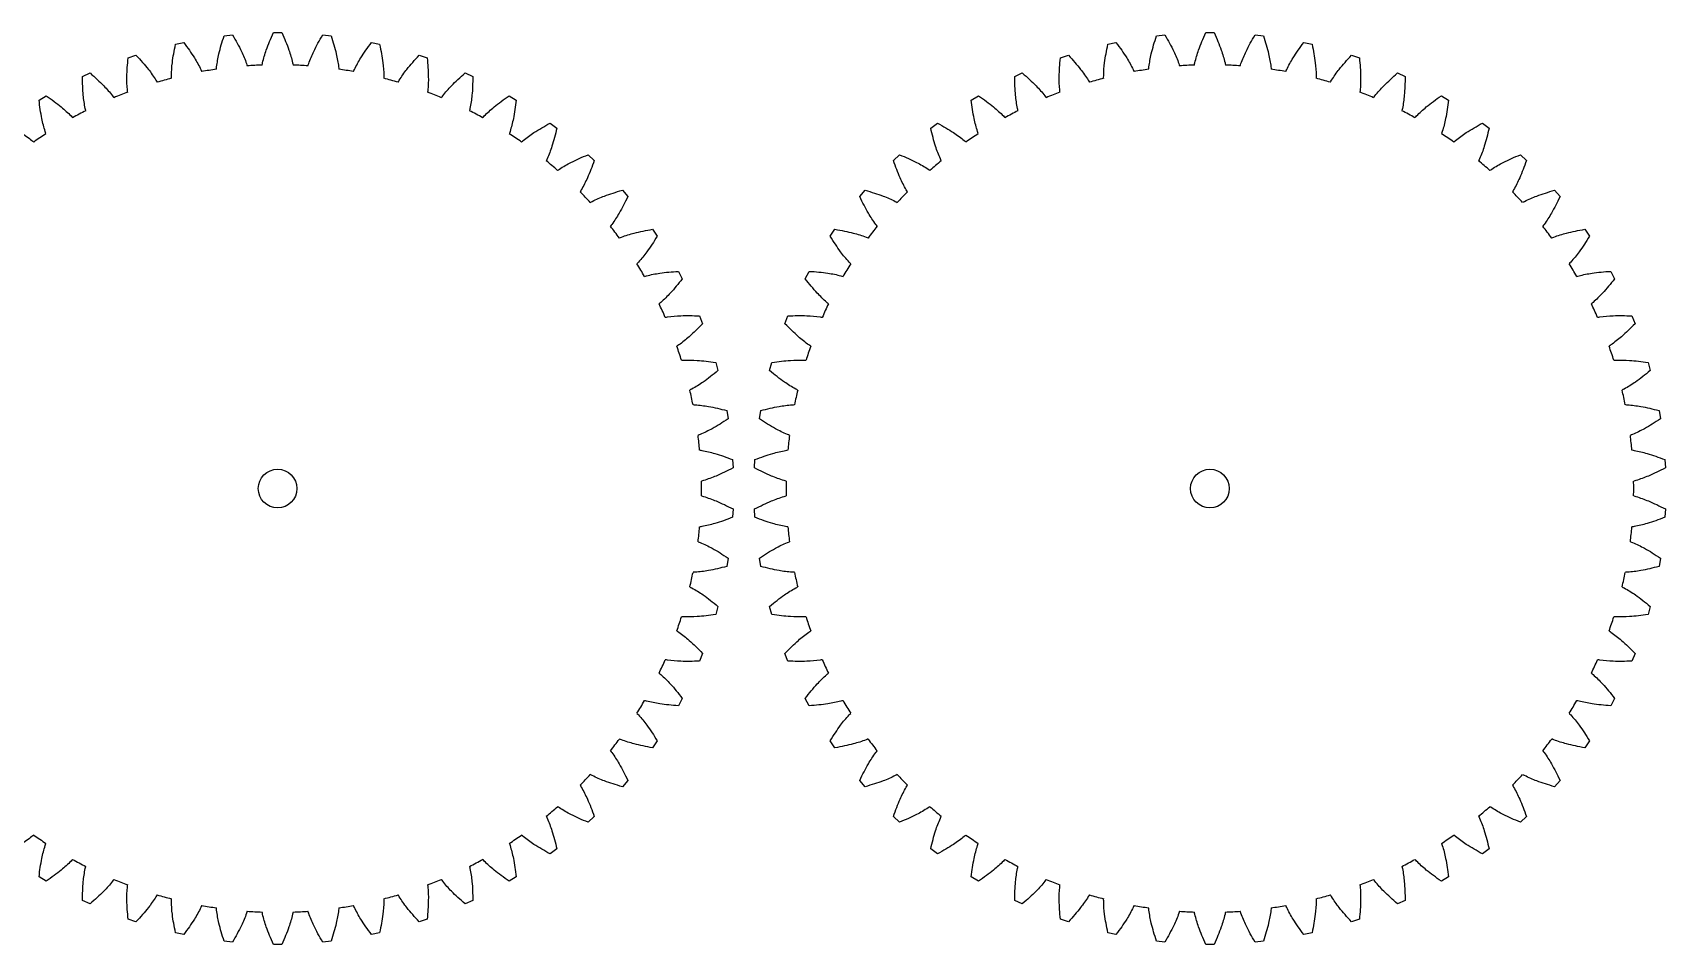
# Model space of a CAD drawing. Header units: inches. Extents: x 2 to 213, y 122 to 293.
# Drawn here: x 78.4 to 213.4, y 217.4 to 292.8 of the extents above; entities that cross this region are included whole.
import ezdxf

# ---------------------------------------------------------------- set-up
doc = ezdxf.new("R2010")
doc.units = ezdxf.units.IN
doc.layers.add('ENGRANAJE_2_V3', color=7, linetype='Continuous')
doc.layers.add('Predeterminado', color=7, linetype='Continuous')

# ---------------------------------------------------------------- blocks, each defined once
blk = doc.blocks.new('SE1')
at = {"layer": 'ENGRANAJE_2_V3', "color": 7, "linetype": 'Continuous', "ltscale": 25.4}
for p, q in [((90.18, 291.85), (90.85, 292)), ((94.2, 292.55), (94.88, 292.62)), ((98.27, 292.81), (98.96, 292.81)), ((102.35, 292.62), (103.04, 292.55)), ((106.39, 292), (107.06, 291.85)), ((86.25, 290.72), (86.9, 290.94)), ((110.33, 290.94), (110.99, 290.72)), ((82.47, 289.18), (83.1, 289.47)), ((114.14, 289.47), (114.77, 289.18)), ((78.88, 287.23), (79.47, 287.59)), ((117.77, 287.59), (118.36, 287.23)), ((75.52, 284.91), (76.07, 285.33)), ((121.17, 285.33), (121.72, 284.91)), ((72.43, 282.24), (72.93, 282.71)), ((124.3, 282.71), (124.81, 282.24)), ((69.65, 279.25), (70.1, 279.77)), ((127.14, 279.77), (127.59, 279.25)), ((67.21, 275.97), (67.6, 276.54)), ((129.64, 276.54), (130.03, 275.97)), ((65.14, 272.45), (65.46, 273.06)), ((131.78, 273.06), (132.1, 272.45)), ((63.46, 268.73), (63.71, 269.37)), ((133.53, 269.37), (133.78, 268.73)), ((62.19, 264.85), (62.37, 265.52)), ((134.87, 265.52), (135.05, 264.85)), ((61.35, 260.85), (61.46, 261.54)), ((135.78, 261.54), (135.89, 260.85)), ((60.94, 256.79), (60.98, 257.48)), ((136.26, 257.48), (136.3, 256.79)), ((60.98, 252.71), (60.94, 253.4)), ((136.3, 253.4), (136.26, 252.71)), ((61.46, 248.65), (61.35, 249.33)), ((135.89, 249.33), (135.78, 248.65)), ((62.37, 244.67), (62.19, 245.34)), ((135.05, 245.34), (134.87, 244.67)), ((63.71, 240.81), (63.46, 241.45)), ((133.78, 241.45), (133.53, 240.81)), ((65.46, 237.12), (65.14, 237.73)), ((132.1, 237.73), (131.78, 237.12)), ((67.6, 233.64), (67.21, 234.21)), ((130.03, 234.21), (129.64, 233.64)), ((70.1, 230.42), (69.65, 230.94)), ((127.59, 230.94), (127.14, 230.42)), ((72.93, 227.48), (72.43, 227.95)), ((124.81, 227.95), (124.3, 227.48)), ((76.07, 224.86), (75.52, 225.28)), ((121.72, 225.28), (121.17, 224.86)), ((79.47, 222.6), (78.88, 222.96)), ((118.36, 222.96), (117.77, 222.6)), ((83.1, 220.72), (82.47, 221.01)), ((114.77, 221.01), (114.14, 220.72)), ((86.9, 219.24), (86.25, 219.46)), ((110.99, 219.46), (110.33, 219.24)), ((90.85, 218.19), (90.18, 218.34)), ((94.88, 217.56), (94.2, 217.64)), ((103.04, 217.64), (102.35, 217.56)), ((107.06, 218.34), (106.39, 218.19)), ((98.96, 217.38), (98.27, 217.38))]:
    blk.add_line(p, q, dxfattribs=at)
blk.add_circle((98.62, 255.09), 1.6, dxfattribs=at)
for start, end in [(98.309, 100.3117), (92.1021, 94.1048), (85.8952, 87.8979), (79.6883, 81.691), (110.7228, 112.7255), (104.5159, 106.5186), (73.4814, 75.4841), (67.2745, 69.2772), (116.9297, 118.9324), (61.0676, 63.0703), (123.1366, 125.1393), (54.8607, 56.8634), (129.3435, 131.3462), (48.6538, 50.6565), (135.5504, 137.5531), (42.4469, 44.4496), (141.7573, 143.76), (36.24, 38.2427), (147.9642, 149.9669), (30.0331, 32.0358), (154.1711, 156.1738), (23.8262, 25.8289), (160.378, 162.3807), (17.6193, 19.622), (166.5849, 168.5875), (11.4125, 13.4151), (172.7918, 174.7944), (5.2056, 7.2082), (178.9987, 181.0013), (358.9987, 1.0013), (185.2056, 187.2082), (352.7918, 354.7944), (191.4125, 193.4151), (346.5849, 348.5875), (197.6193, 199.622), (340.378, 342.3807), (203.8262, 205.8289), (334.1711, 336.1738), (210.0331, 212.0358), (327.9642, 329.9669), (216.24, 218.2427), (321.7573, 323.76), (222.4469, 224.4496), (315.5504, 317.5531), (228.6538, 230.6565), (309.3435, 311.3462), (234.8607, 236.8634), (303.1366, 305.1393), (241.0676, 243.0703), (296.9297, 298.9324), (247.2745, 249.2772), (290.7228, 292.7255), (253.4814, 255.4841), (259.6883, 261.691), (278.309, 280.3117), (284.5159, 286.5186), (265.8952, 267.8979), (272.1021, 274.1048)]:
    blk.add_arc((98.62, 255.09), 35.06, start, end, dxfattribs=at)
for points, knots in [([(89.83, 289.04), (89.83, 289.1), (89.83, 289.53), (89.91, 290.49), (90.06, 291.29), (90.18, 291.85)], [0, 0, 0, 0, 0.064172, 0.452838, 1, 1, 1, 1]), ([(90.85, 292), (91.19, 291.54), (91.66, 290.88), (92.14, 290.03), (92.32, 289.65), (92.34, 289.59)], [0, 0, 0, 0, 0.547162, 0.935828, 1, 1, 1, 1]), ([(93.55, 289.79), (93.56, 289.85), (93.61, 290.27), (93.78, 291.23), (94.02, 292.01), (94.2, 292.55)], [0, 0, 0, 0, 0.064172, 0.452838, 1, 1, 1, 1]), ([(94.88, 292.62), (95.17, 292.13), (95.57, 291.42), (95.95, 290.53), (96.09, 290.13), (96.11, 290.07)], [0, 0, 0, 0, 0.547162, 0.935828, 1, 1, 1, 1]), ([(97.33, 290.13), (97.35, 290.19), (97.44, 290.61), (97.72, 291.54), (98.04, 292.29), (98.27, 292.81)], [0, 0, 0, 0, 0.064172, 0.452838, 1, 1, 1, 1]), ([(98.96, 292.81), (99.2, 292.29), (99.52, 291.54), (99.8, 290.61), (99.89, 290.19), (99.91, 290.13)], [0, 0, 0, 0, 0.547162, 0.935828, 1, 1, 1, 1]), ([(101.13, 290.07), (101.15, 290.13), (101.29, 290.53), (101.66, 291.42), (102.07, 292.13), (102.35, 292.62)], [0, 0, 0, 0, 0.064172, 0.452838, 1, 1, 1, 1]), ([(103.04, 292.55), (103.21, 292.01), (103.46, 291.23), (103.63, 290.27), (103.68, 289.85), (103.69, 289.79)], [0, 0, 0, 0, 0.547162, 0.935828, 1, 1, 1, 1]), ([(104.9, 289.59), (104.92, 289.65), (105.1, 290.03), (105.57, 290.88), (106.05, 291.54), (106.39, 292)], [0, 0, 0, 0, 0.064172, 0.452838, 1, 1, 1, 1]), ([(107.06, 291.85), (107.18, 291.29), (107.33, 290.49), (107.41, 289.53), (107.41, 289.1), (107.41, 289.04)], [0, 0, 0, 0, 0.547162, 0.935828, 1, 1, 1, 1]), ([(86.21, 287.89), (86.21, 287.95), (86.16, 288.37), (86.13, 289.34), (86.2, 290.16), (86.25, 290.72)], [0, 0, 0, 0, 0.064172, 0.452838, 1, 1, 1, 1]), ([(86.9, 290.94), (87.29, 290.52), (87.84, 289.92), (88.4, 289.13), (88.62, 288.76), (88.65, 288.71)], [0, 0, 0, 0, 0.547162, 0.935828, 1, 1, 1, 1]), ([(108.59, 288.71), (108.62, 288.76), (108.84, 289.13), (109.4, 289.92), (109.95, 290.52), (110.33, 290.94)], [0, 0, 0, 0, 0.064172, 0.452838, 1, 1, 1, 1]), ([(110.99, 290.72), (111.04, 290.16), (111.11, 289.34), (111.08, 288.37), (111.03, 287.95), (111.03, 287.89)], [0, 0, 0, 0, 0.547162, 0.935828, 1, 1, 1, 1]), ([(82.74, 286.36), (82.73, 286.41), (82.64, 286.83), (82.5, 287.79), (82.48, 288.61), (82.47, 289.18)], [0, 0, 0, 0, 0.064172, 0.452838, 1, 1, 1, 1]), ([(83.1, 289.47), (83.53, 289.09), (84.13, 288.55), (84.78, 287.82), (85.04, 287.48), (85.07, 287.44)], [0, 0, 0, 0, 0.547162, 0.935828, 1, 1, 1, 1]), ([(112.17, 287.44), (112.2, 287.48), (112.46, 287.82), (113.1, 288.55), (113.71, 289.09), (114.14, 289.47)], [0, 0, 0, 0, 0.064172, 0.452838, 1, 1, 1, 1]), ([(114.77, 289.18), (114.76, 288.61), (114.74, 287.79), (114.6, 286.83), (114.51, 286.41), (114.5, 286.36)], [0, 0, 0, 0, 0.547162, 0.935828, 1, 1, 1, 1]), ([(79.45, 284.46), (79.43, 284.51), (79.3, 284.92), (79.06, 285.86), (78.95, 286.67), (78.88, 287.23)], [0, 0, 0, 0, 0.064172, 0.452838, 1, 1, 1, 1]), ([(79.47, 287.59), (79.94, 287.26), (80.6, 286.79), (81.32, 286.13), (81.61, 285.83), (81.66, 285.78)], [0, 0, 0, 0, 0.547162, 0.935828, 1, 1, 1, 1]), ([(115.58, 285.78), (115.62, 285.83), (115.92, 286.13), (116.64, 286.79), (117.3, 287.26), (117.77, 287.59)], [0, 0, 0, 0, 0.064172, 0.452838, 1, 1, 1, 1]), ([(118.36, 287.23), (118.29, 286.67), (118.18, 285.86), (117.94, 284.92), (117.81, 284.51), (117.79, 284.46)], [0, 0, 0, 0, 0.547162, 0.935828, 1, 1, 1, 1]), ([(76.07, 285.33), (76.57, 285.05), (77.28, 284.65), (78.06, 284.08), (78.39, 283.81), (78.44, 283.77)], [0, 0, 0, 0, 0.547162, 0.935828, 1, 1, 1, 1]), ([(118.8, 283.77), (118.85, 283.81), (119.17, 284.08), (119.96, 284.65), (120.67, 285.05), (121.17, 285.33)], [0, 0, 0, 0, 0.064172, 0.452838, 1, 1, 1, 1]), ([(76.39, 282.21), (76.36, 282.27), (76.19, 282.65), (75.85, 283.56), (75.65, 284.35), (75.52, 284.91)], [0, 0, 0, 0, 0.064172, 0.452838, 1, 1, 1, 1]), ([(121.72, 284.91), (121.59, 284.35), (121.39, 283.56), (121.05, 282.65), (120.87, 282.27), (120.85, 282.21)], [0, 0, 0, 0, 0.547162, 0.935828, 1, 1, 1, 1]), ([(72.93, 282.71), (73.46, 282.49), (74.21, 282.17), (75.05, 281.69), (75.41, 281.45), (75.46, 281.42)], [0, 0, 0, 0, 0.547162, 0.935828, 1, 1, 1, 1]), ([(121.78, 281.42), (121.83, 281.45), (122.19, 281.69), (123.03, 282.17), (123.78, 282.49), (124.3, 282.71)], [0, 0, 0, 0, 0.064172, 0.452838, 1, 1, 1, 1]), ([(73.59, 279.65), (73.56, 279.7), (73.34, 280.07), (72.9, 280.93), (72.62, 281.7), (72.43, 282.24)], [0, 0, 0, 0, 0.064172, 0.452838, 1, 1, 1, 1]), ([(124.81, 282.24), (124.62, 281.7), (124.34, 280.93), (123.9, 280.07), (123.68, 279.7), (123.65, 279.65)], [0, 0, 0, 0, 0.547162, 0.935828, 1, 1, 1, 1]), ([(70.1, 279.77), (70.65, 279.61), (71.43, 279.37), (72.31, 278.99), (72.69, 278.79), (72.75, 278.76)], [0, 0, 0, 0, 0.547162, 0.935828, 1, 1, 1, 1]), ([(124.49, 278.76), (124.55, 278.79), (124.92, 278.99), (125.81, 279.37), (126.59, 279.61), (127.14, 279.77)], [0, 0, 0, 0, 0.064172, 0.452838, 1, 1, 1, 1]), ([(71.08, 276.8), (71.04, 276.85), (70.79, 277.19), (70.26, 278), (69.9, 278.73), (69.65, 279.25)], [0, 0, 0, 0, 0.064172, 0.452838, 1, 1, 1, 1]), ([(127.59, 279.25), (127.34, 278.73), (126.98, 278), (126.45, 277.19), (126.2, 276.85), (126.16, 276.8)], [0, 0, 0, 0, 0.547162, 0.935828, 1, 1, 1, 1]), ([(68.89, 273.69), (68.85, 273.74), (68.56, 274.05), (67.95, 274.8), (67.51, 275.49), (67.21, 275.97)], [0, 0, 0, 0, 0.064172, 0.452838, 1, 1, 1, 1]), ([(67.6, 276.54), (68.16, 276.44), (68.96, 276.29), (69.88, 276), (70.28, 275.85), (70.34, 275.82)], [0, 0, 0, 0, 0.547162, 0.935828, 1, 1, 1, 1]), ([(126.9, 275.82), (126.96, 275.85), (127.35, 276), (128.28, 276.29), (129.08, 276.44), (129.64, 276.54)], [0, 0, 0, 0, 0.064172, 0.452838, 1, 1, 1, 1]), ([(130.03, 275.97), (129.73, 275.49), (129.29, 274.8), (128.68, 274.05), (128.39, 273.74), (128.34, 273.69)], [0, 0, 0, 0, 0.547162, 0.935828, 1, 1, 1, 1]), ([(65.46, 273.06), (66.03, 273.02), (66.84, 272.96), (67.79, 272.77), (68.2, 272.66), (68.26, 272.64)], [0, 0, 0, 0, 0.547162, 0.935828, 1, 1, 1, 1]), ([(128.98, 272.64), (129.03, 272.66), (129.45, 272.77), (130.4, 272.96), (131.21, 273.02), (131.78, 273.06)], [0, 0, 0, 0, 0.064172, 0.452838, 1, 1, 1, 1]), ([(67.06, 270.37), (67.01, 270.41), (66.69, 270.69), (66, 271.37), (65.49, 272.01), (65.14, 272.45)], [0, 0, 0, 0, 0.064172, 0.452838, 1, 1, 1, 1]), ([(132.1, 272.45), (131.75, 272.01), (131.24, 271.37), (130.55, 270.69), (130.23, 270.41), (130.18, 270.37)], [0, 0, 0, 0, 0.547162, 0.935828, 1, 1, 1, 1]), ([(63.71, 269.37), (64.28, 269.4), (65.1, 269.42), (66.06, 269.34), (66.48, 269.27), (66.54, 269.26)], [0, 0, 0, 0, 0.547162, 0.935828, 1, 1, 1, 1]), ([(130.69, 269.26), (130.75, 269.27), (131.18, 269.34), (132.14, 269.42), (132.96, 269.4), (133.53, 269.37)], [0, 0, 0, 0, 0.064172, 0.452838, 1, 1, 1, 1]), ([(65.59, 266.87), (65.54, 266.9), (65.19, 267.14), (64.43, 267.75), (63.85, 268.32), (63.46, 268.73)], [0, 0, 0, 0, 0.064172, 0.452838, 1, 1, 1, 1]), ([(133.78, 268.73), (133.38, 268.32), (132.81, 267.75), (132.05, 267.14), (131.7, 266.9), (131.65, 266.87)], [0, 0, 0, 0, 0.547162, 0.935828, 1, 1, 1, 1]), ([(64.51, 263.23), (64.46, 263.26), (64.08, 263.46), (63.26, 263.98), (62.63, 264.49), (62.19, 264.85)], [0, 0, 0, 0, 0.064172, 0.452838, 1, 1, 1, 1]), ([(62.37, 265.52), (62.94, 265.6), (63.75, 265.71), (64.71, 265.73), (65.14, 265.71), (65.2, 265.71)], [0, 0, 0, 0, 0.547162, 0.935828, 1, 1, 1, 1]), ([(132.04, 265.71), (132.1, 265.71), (132.53, 265.73), (133.49, 265.71), (134.3, 265.6), (134.87, 265.52)], [0, 0, 0, 0, 0.064172, 0.452838, 1, 1, 1, 1]), ([(135.05, 264.85), (134.61, 264.49), (133.98, 263.98), (133.16, 263.46), (132.78, 263.26), (132.73, 263.23)], [0, 0, 0, 0, 0.547162, 0.935828, 1, 1, 1, 1]), ([(63.83, 259.49), (63.78, 259.52), (63.38, 259.68), (62.51, 260.1), (61.82, 260.54), (61.35, 260.85)], [0, 0, 0, 0, 0.064172, 0.452838, 1, 1, 1, 1]), ([(61.46, 261.54), (62.01, 261.68), (62.8, 261.88), (63.76, 262), (64.19, 262.03), (64.25, 262.03)], [0, 0, 0, 0, 0.547162, 0.935828, 1, 1, 1, 1]), ([(132.99, 262.03), (133.05, 262.03), (133.48, 262), (134.44, 261.88), (135.23, 261.68), (135.78, 261.54)], [0, 0, 0, 0, 0.064172, 0.452838, 1, 1, 1, 1]), ([(135.89, 260.85), (135.42, 260.54), (134.73, 260.1), (133.86, 259.68), (133.46, 259.52), (133.41, 259.49)], [0, 0, 0, 0, 0.547162, 0.935828, 1, 1, 1, 1]), ([(60.98, 257.48), (61.51, 257.68), (62.28, 257.97), (63.22, 258.19), (63.64, 258.27), (63.7, 258.27)], [0, 0, 0, 0, 0.547162, 0.935828, 1, 1, 1, 1]), ([(133.54, 258.27), (133.6, 258.27), (134.02, 258.19), (134.96, 257.97), (135.73, 257.68), (136.26, 257.48)], [0, 0, 0, 0, 0.064172, 0.452838, 1, 1, 1, 1]), ([(63.56, 255.71), (63.5, 255.72), (63.09, 255.84), (62.18, 256.17), (61.45, 256.53), (60.94, 256.79)], [0, 0, 0, 0, 0.064172, 0.452838, 1, 1, 1, 1]), ([(136.3, 256.79), (135.79, 256.53), (135.06, 256.17), (134.15, 255.84), (133.74, 255.72), (133.68, 255.71)], [0, 0, 0, 0, 0.547162, 0.935828, 1, 1, 1, 1]), ([(60.94, 253.4), (61.45, 253.66), (62.18, 254.02), (63.09, 254.35), (63.5, 254.47), (63.56, 254.48)], [0, 0, 0, 0, 0.547162, 0.935828, 1, 1, 1, 1]), ([(133.68, 254.48), (133.74, 254.47), (134.15, 254.35), (135.06, 254.02), (135.79, 253.66), (136.3, 253.4)], [0, 0, 0, 0, 0.064172, 0.452838, 1, 1, 1, 1]), ([(63.7, 251.91), (63.64, 251.92), (63.22, 251.99), (62.28, 252.22), (61.51, 252.5), (60.98, 252.71)], [0, 0, 0, 0, 0.064172, 0.452838, 1, 1, 1, 1]), ([(136.26, 252.71), (135.73, 252.5), (134.96, 252.22), (134.02, 251.99), (133.6, 251.92), (133.54, 251.91)], [0, 0, 0, 0, 0.547162, 0.935828, 1, 1, 1, 1]), ([(61.35, 249.33), (61.82, 249.65), (62.51, 250.09), (63.38, 250.51), (63.78, 250.67), (63.83, 250.69)], [0, 0, 0, 0, 0.547162, 0.935828, 1, 1, 1, 1]), ([(133.41, 250.69), (133.46, 250.67), (133.86, 250.51), (134.73, 250.09), (135.42, 249.65), (135.89, 249.33)], [0, 0, 0, 0, 0.064172, 0.452838, 1, 1, 1, 1]), ([(64.25, 248.16), (64.19, 248.16), (63.76, 248.18), (62.8, 248.31), (62.01, 248.51), (61.46, 248.65)], [0, 0, 0, 0, 0.064172, 0.452838, 1, 1, 1, 1]), ([(135.78, 248.65), (135.23, 248.51), (134.44, 248.31), (133.48, 248.18), (133.05, 248.16), (132.99, 248.16)], [0, 0, 0, 0, 0.547162, 0.935828, 1, 1, 1, 1]), ([(62.19, 245.34), (62.63, 245.7), (63.26, 246.21), (64.08, 246.73), (64.46, 246.93), (64.51, 246.96)], [0, 0, 0, 0, 0.547162, 0.935828, 1, 1, 1, 1]), ([(132.73, 246.96), (132.78, 246.93), (133.16, 246.73), (133.98, 246.21), (134.61, 245.7), (135.05, 245.34)], [0, 0, 0, 0, 0.064172, 0.452838, 1, 1, 1, 1]), ([(65.2, 244.48), (65.14, 244.48), (64.71, 244.46), (63.75, 244.48), (62.94, 244.59), (62.37, 244.67)], [0, 0, 0, 0, 0.064172, 0.452838, 1, 1, 1, 1]), ([(134.87, 244.67), (134.3, 244.59), (133.49, 244.48), (132.53, 244.46), (132.1, 244.48), (132.04, 244.48)], [0, 0, 0, 0, 0.547162, 0.935828, 1, 1, 1, 1]), ([(63.46, 241.45), (63.85, 241.86), (64.43, 242.44), (65.19, 243.04), (65.54, 243.29), (65.59, 243.32)], [0, 0, 0, 0, 0.547162, 0.935828, 1, 1, 1, 1]), ([(131.65, 243.32), (131.7, 243.29), (132.05, 243.04), (132.81, 242.44), (133.38, 241.86), (133.78, 241.45)], [0, 0, 0, 0, 0.064172, 0.452838, 1, 1, 1, 1]), ([(66.54, 240.93), (66.48, 240.92), (66.06, 240.85), (65.1, 240.77), (64.28, 240.79), (63.71, 240.81)], [0, 0, 0, 0, 0.064172, 0.452838, 1, 1, 1, 1]), ([(133.53, 240.81), (132.96, 240.79), (132.14, 240.77), (131.18, 240.85), (130.75, 240.92), (130.69, 240.93)], [0, 0, 0, 0, 0.547162, 0.935828, 1, 1, 1, 1]), ([(65.14, 237.73), (65.49, 238.18), (66, 238.82), (66.69, 239.5), (67.01, 239.78), (67.06, 239.82)], [0, 0, 0, 0, 0.547162, 0.935828, 1, 1, 1, 1]), ([(130.18, 239.82), (130.23, 239.78), (130.55, 239.5), (131.24, 238.82), (131.75, 238.18), (132.1, 237.73)], [0, 0, 0, 0, 0.064172, 0.452838, 1, 1, 1, 1]), ([(68.26, 237.54), (68.2, 237.53), (67.79, 237.42), (66.84, 237.23), (66.03, 237.16), (65.46, 237.12)], [0, 0, 0, 0, 0.064172, 0.452838, 1, 1, 1, 1]), ([(67.21, 234.21), (67.51, 234.7), (67.95, 235.39), (68.56, 236.14), (68.85, 236.45), (68.89, 236.49)], [0, 0, 0, 0, 0.547162, 0.935828, 1, 1, 1, 1]), ([(128.34, 236.49), (128.39, 236.45), (128.68, 236.14), (129.29, 235.39), (129.73, 234.7), (130.03, 234.21)], [0, 0, 0, 0, 0.064172, 0.452838, 1, 1, 1, 1]), ([(131.78, 237.12), (131.21, 237.16), (130.4, 237.23), (129.45, 237.42), (129.03, 237.53), (128.98, 237.54)], [0, 0, 0, 0, 0.547162, 0.935828, 1, 1, 1, 1]), ([(70.34, 234.36), (70.28, 234.34), (69.88, 234.19), (68.96, 233.9), (68.16, 233.74), (67.6, 233.64)], [0, 0, 0, 0, 0.064172, 0.452838, 1, 1, 1, 1]), ([(129.64, 233.64), (129.08, 233.74), (128.28, 233.9), (127.35, 234.19), (126.96, 234.34), (126.9, 234.36)], [0, 0, 0, 0, 0.547162, 0.935828, 1, 1, 1, 1]), ([(69.65, 230.94), (69.9, 231.45), (70.26, 232.19), (70.79, 233), (71.04, 233.34), (71.08, 233.39)], [0, 0, 0, 0, 0.547162, 0.935828, 1, 1, 1, 1]), ([(126.16, 233.39), (126.2, 233.34), (126.45, 233), (126.98, 232.19), (127.34, 231.45), (127.59, 230.94)], [0, 0, 0, 0, 0.064172, 0.452838, 1, 1, 1, 1]), ([(72.75, 231.43), (72.69, 231.4), (72.31, 231.2), (71.43, 230.81), (70.65, 230.58), (70.1, 230.42)], [0, 0, 0, 0, 0.064172, 0.452838, 1, 1, 1, 1]), ([(127.14, 230.42), (126.59, 230.58), (125.81, 230.81), (124.92, 231.2), (124.55, 231.4), (124.49, 231.43)], [0, 0, 0, 0, 0.547162, 0.935828, 1, 1, 1, 1]), ([(72.43, 227.95), (72.62, 228.49), (72.9, 229.26), (73.34, 230.12), (73.56, 230.49), (73.59, 230.54)], [0, 0, 0, 0, 0.547162, 0.935828, 1, 1, 1, 1]), ([(123.65, 230.54), (123.68, 230.49), (123.9, 230.12), (124.34, 229.26), (124.62, 228.49), (124.81, 227.95)], [0, 0, 0, 0, 0.064172, 0.452838, 1, 1, 1, 1]), ([(75.46, 228.77), (75.41, 228.74), (75.05, 228.5), (74.21, 228.02), (73.46, 227.69), (72.93, 227.48)], [0, 0, 0, 0, 0.064172, 0.452838, 1, 1, 1, 1]), ([(124.3, 227.48), (123.78, 227.69), (123.03, 228.02), (122.19, 228.5), (121.83, 228.74), (121.78, 228.77)], [0, 0, 0, 0, 0.547162, 0.935828, 1, 1, 1, 1]), ([(75.52, 225.28), (75.65, 225.83), (75.85, 226.63), (76.19, 227.53), (76.36, 227.92), (76.39, 227.98)], [0, 0, 0, 0, 0.547162, 0.935828, 1, 1, 1, 1]), ([(120.85, 227.98), (120.87, 227.92), (121.05, 227.53), (121.39, 226.63), (121.59, 225.83), (121.72, 225.28)], [0, 0, 0, 0, 0.064172, 0.452838, 1, 1, 1, 1]), ([(78.44, 226.42), (78.39, 226.38), (78.06, 226.11), (77.28, 225.54), (76.57, 225.14), (76.07, 224.86)], [0, 0, 0, 0, 0.064172, 0.452838, 1, 1, 1, 1]), ([(78.88, 222.96), (78.95, 223.52), (79.06, 224.33), (79.3, 225.27), (79.43, 225.67), (79.45, 225.73)], [0, 0, 0, 0, 0.547162, 0.935828, 1, 1, 1, 1]), ([(117.79, 225.73), (117.81, 225.67), (117.94, 225.27), (118.18, 224.33), (118.29, 223.52), (118.36, 222.96)], [0, 0, 0, 0, 0.064172, 0.452838, 1, 1, 1, 1]), ([(121.17, 224.86), (120.67, 225.14), (119.96, 225.54), (119.17, 226.11), (118.85, 226.38), (118.8, 226.42)], [0, 0, 0, 0, 0.547162, 0.935828, 1, 1, 1, 1]), ([(81.66, 224.41), (81.61, 224.36), (81.32, 224.05), (80.6, 223.4), (79.94, 222.93), (79.47, 222.6)], [0, 0, 0, 0, 0.064172, 0.452838, 1, 1, 1, 1]), ([(117.77, 222.6), (117.3, 222.93), (116.64, 223.4), (115.92, 224.05), (115.62, 224.36), (115.58, 224.41)], [0, 0, 0, 0, 0.547162, 0.935828, 1, 1, 1, 1]), ([(82.47, 221.01), (82.48, 221.58), (82.5, 222.4), (82.64, 223.36), (82.73, 223.77), (82.74, 223.83)], [0, 0, 0, 0, 0.547162, 0.935828, 1, 1, 1, 1]), ([(114.5, 223.83), (114.51, 223.77), (114.6, 223.36), (114.74, 222.4), (114.76, 221.58), (114.77, 221.01)], [0, 0, 0, 0, 0.064172, 0.452838, 1, 1, 1, 1]), ([(85.07, 222.75), (85.04, 222.7), (84.78, 222.36), (84.13, 221.64), (83.53, 221.1), (83.1, 220.72)], [0, 0, 0, 0, 0.064172, 0.452838, 1, 1, 1, 1]), ([(86.25, 219.46), (86.2, 220.03), (86.13, 220.85), (86.16, 221.81), (86.21, 222.24), (86.21, 222.3)], [0, 0, 0, 0, 0.547162, 0.935828, 1, 1, 1, 1]), ([(111.03, 222.3), (111.03, 222.24), (111.08, 221.81), (111.11, 220.85), (111.04, 220.03), (110.99, 219.46)], [0, 0, 0, 0, 0.064172, 0.452838, 1, 1, 1, 1]), ([(114.14, 220.72), (113.71, 221.1), (113.1, 221.64), (112.46, 222.36), (112.2, 222.7), (112.17, 222.75)], [0, 0, 0, 0, 0.547162, 0.935828, 1, 1, 1, 1]), ([(88.65, 221.48), (88.62, 221.42), (88.4, 221.06), (87.84, 220.27), (87.29, 219.66), (86.9, 219.24)], [0, 0, 0, 0, 0.064172, 0.452838, 1, 1, 1, 1]), ([(90.18, 218.34), (90.06, 218.89), (89.91, 219.7), (89.83, 220.66), (89.83, 221.09), (89.83, 221.15)], [0, 0, 0, 0, 0.547162, 0.935828, 1, 1, 1, 1]), ([(92.34, 220.6), (92.32, 220.54), (92.14, 220.15), (91.66, 219.31), (91.19, 218.65), (90.85, 218.19)], [0, 0, 0, 0, 0.064172, 0.452838, 1, 1, 1, 1]), ([(94.2, 217.64), (94.02, 218.18), (93.78, 218.96), (93.61, 219.91), (93.56, 220.34), (93.55, 220.4)], [0, 0, 0, 0, 0.547162, 0.935828, 1, 1, 1, 1]), ([(103.69, 220.4), (103.68, 220.34), (103.63, 219.91), (103.46, 218.96), (103.21, 218.18), (103.04, 217.64)], [0, 0, 0, 0, 0.064172, 0.452838, 1, 1, 1, 1]), ([(106.39, 218.19), (106.05, 218.65), (105.57, 219.31), (105.1, 220.15), (104.92, 220.54), (104.9, 220.6)], [0, 0, 0, 0, 0.547162, 0.935828, 1, 1, 1, 1]), ([(107.41, 221.15), (107.41, 221.09), (107.41, 220.66), (107.33, 219.7), (107.18, 218.89), (107.06, 218.34)], [0, 0, 0, 0, 0.064172, 0.452838, 1, 1, 1, 1]), ([(110.33, 219.24), (109.95, 219.66), (109.4, 220.27), (108.84, 221.06), (108.62, 221.42), (108.59, 221.48)], [0, 0, 0, 0, 0.547162, 0.935828, 1, 1, 1, 1]), ([(96.11, 220.12), (96.09, 220.06), (95.95, 219.66), (95.57, 218.77), (95.17, 218.06), (94.88, 217.56)], [0, 0, 0, 0, 0.064172, 0.452838, 1, 1, 1, 1]), ([(98.27, 217.38), (98.04, 217.9), (97.72, 218.65), (97.44, 219.58), (97.35, 219.99), (97.33, 220.05)], [0, 0, 0, 0, 0.547162, 0.935828, 1, 1, 1, 1]), ([(99.91, 220.05), (99.89, 219.99), (99.8, 219.58), (99.52, 218.65), (99.2, 217.9), (98.96, 217.38)], [0, 0, 0, 0, 0.064172, 0.452838, 1, 1, 1, 1]), ([(102.35, 217.56), (102.07, 218.06), (101.66, 218.77), (101.29, 219.66), (101.15, 220.06), (101.13, 220.12)], [0, 0, 0, 0, 0.547162, 0.935828, 1, 1, 1, 1])]:
    blk.add_open_spline(points, degree=3, knots=knots, dxfattribs=at)
blk = doc.blocks.new('SE7')
at = {"layer": 'ENGRANAJE_2_V3', "color": 7, "linetype": 'Continuous', "ltscale": 25.4}
for p, q in [((167.31, 291.85), (167.98, 292)), ((171.33, 292.55), (172.02, 292.62)), ((175.41, 292.81), (176.1, 292.81)), ((179.49, 292.62), (180.17, 292.55)), ((183.52, 292), (184.2, 291.85)), ((163.38, 290.72), (164.04, 290.94)), ((187.47, 290.94), (188.12, 290.72)), ((159.6, 289.18), (160.23, 289.47)), ((191.27, 289.47), (191.9, 289.18)), ((156.01, 287.23), (156.6, 287.59)), ((194.9, 287.59), (195.49, 287.23)), ((152.65, 284.91), (153.2, 285.33)), ((198.3, 285.33), (198.85, 284.91)), ((149.57, 282.24), (150.07, 282.71)), ((201.44, 282.71), (201.94, 282.24)), ((146.78, 279.25), (147.23, 279.77)), ((204.27, 279.77), (204.72, 279.25)), ((144.34, 275.97), (144.73, 276.54)), ((206.77, 276.54), (207.16, 275.97)), ((142.27, 272.45), (142.59, 273.06)), ((208.91, 273.06), (209.23, 272.45)), ((140.59, 268.73), (140.84, 269.37)), ((210.66, 269.37), (210.92, 268.73)), ((139.32, 264.85), (139.51, 265.52)), ((212, 265.52), (212.18, 264.85)), ((138.48, 260.86), (138.59, 261.54)), ((212.91, 261.54), (213.03, 260.86)), ((138.07, 256.79), (138.11, 257.48)), ((213.39, 257.48), (213.43, 256.79)), ((138.11, 252.71), (138.07, 253.4)), ((213.43, 253.4), (213.39, 252.71)), ((138.59, 248.65), (138.48, 249.33)), ((213.03, 249.33), (212.91, 248.65)), ((139.51, 244.67), (139.32, 245.34)), ((212.18, 245.34), (212, 244.67)), ((140.84, 240.81), (140.59, 241.45)), ((210.92, 241.45), (210.66, 240.81)), ((142.59, 237.12), (142.27, 237.73)), ((209.23, 237.73), (208.91, 237.12)), ((144.73, 233.64), (144.34, 234.21)), ((207.16, 234.21), (206.77, 233.64)), ((147.23, 230.42), (146.78, 230.94)), ((204.72, 230.94), (204.27, 230.42)), ((150.07, 227.48), (149.57, 227.95)), ((201.94, 227.95), (201.44, 227.48)), ((153.2, 224.86), (152.65, 225.28)), ((198.85, 225.28), (198.3, 224.86)), ((156.6, 222.6), (156.01, 222.96)), ((195.49, 222.96), (194.9, 222.6)), ((160.23, 220.72), (159.6, 221.01)), ((191.9, 221.01), (191.27, 220.72)), ((164.04, 219.24), (163.38, 219.46)), ((188.12, 219.46), (187.47, 219.24)), ((167.98, 218.19), (167.31, 218.34)), ((172.02, 217.56), (171.33, 217.64)), ((180.17, 217.64), (179.49, 217.56)), ((184.2, 218.34), (183.52, 218.19)), ((176.1, 217.38), (175.41, 217.38))]:
    blk.add_line(p, q, dxfattribs=at)
blk.add_circle((175.75, 255.09), 1.6, dxfattribs=at)
for start, end in [(98.309, 100.3117), (92.1021, 94.1048), (85.8952, 87.8979), (79.6883, 81.691), (110.7228, 112.7255), (104.5159, 106.5186), (73.4814, 75.4841), (67.2745, 69.2772), (116.9297, 118.9324), (61.0676, 63.0703), (123.1366, 125.1393), (54.8607, 56.8634), (129.3435, 131.3462), (48.6538, 50.6565), (135.5504, 137.5531), (42.4469, 44.4496), (141.7573, 143.76), (36.24, 38.2427), (147.9642, 149.9669), (30.0331, 32.0358), (154.1711, 156.1738), (23.8262, 25.8289), (160.378, 162.3807), (17.6193, 19.622), (166.5849, 168.5875), (11.4125, 13.4151), (172.7918, 174.7944), (5.2056, 7.2082), (178.9987, 181.0013), (358.9987, 1.0013), (185.2056, 187.2082), (352.7918, 354.7944), (191.4125, 193.4151), (346.5849, 348.5875), (197.6193, 199.622), (340.378, 342.3807), (203.8262, 205.8289), (334.1711, 336.1738), (210.0331, 212.0358), (327.9642, 329.9669), (216.24, 218.2427), (321.7573, 323.76), (222.4469, 224.4496), (315.5504, 317.5531), (228.6538, 230.6565), (309.3435, 311.3462), (234.8607, 236.8634), (303.1366, 305.1393), (241.0676, 243.0703), (296.9297, 298.9324), (247.2745, 249.2772), (290.7228, 292.7255), (253.4814, 255.4841), (259.6883, 261.691), (278.309, 280.3117), (284.5159, 286.5186), (265.8952, 267.8979), (272.1021, 274.1048)]:
    blk.add_arc((175.75, 255.09), 35.06, start, end, dxfattribs=at)
for points, knots in [([(166.96, 289.04), (166.96, 289.1), (166.96, 289.53), (167.04, 290.49), (167.19, 291.29), (167.31, 291.85)], [0, 0, 0, 0, 0.064172, 0.452838, 1, 1, 1, 1]), ([(167.98, 292), (168.32, 291.54), (168.8, 290.88), (169.27, 290.03), (169.45, 289.65), (169.48, 289.59)], [0, 0, 0, 0, 0.547162, 0.935828, 1, 1, 1, 1]), ([(170.68, 289.79), (170.69, 289.85), (170.74, 290.27), (170.92, 291.23), (171.16, 292.01), (171.33, 292.55)], [0, 0, 0, 0, 0.064172, 0.452838, 1, 1, 1, 1]), ([(172.02, 292.62), (172.3, 292.13), (172.71, 291.42), (173.08, 290.53), (173.22, 290.13), (173.24, 290.07)], [0, 0, 0, 0, 0.547162, 0.935828, 1, 1, 1, 1]), ([(174.47, 290.13), (174.48, 290.19), (174.57, 290.61), (174.85, 291.54), (175.18, 292.29), (175.41, 292.81)], [0, 0, 0, 0, 0.064172, 0.452838, 1, 1, 1, 1]), ([(176.1, 292.81), (176.33, 292.29), (176.65, 291.54), (176.93, 290.61), (177.03, 290.19), (177.04, 290.13)], [0, 0, 0, 0, 0.547162, 0.935828, 1, 1, 1, 1]), ([(178.26, 290.07), (178.28, 290.13), (178.42, 290.53), (178.8, 291.42), (179.2, 292.13), (179.49, 292.62)], [0, 0, 0, 0, 0.064172, 0.452838, 1, 1, 1, 1]), ([(180.17, 292.55), (180.35, 292.01), (180.59, 291.23), (180.77, 290.27), (180.81, 289.85), (180.82, 289.79)], [0, 0, 0, 0, 0.547162, 0.935828, 1, 1, 1, 1]), ([(182.03, 289.59), (182.05, 289.65), (182.23, 290.03), (182.71, 290.88), (183.18, 291.54), (183.52, 292)], [0, 0, 0, 0, 0.064172, 0.452838, 1, 1, 1, 1]), ([(184.2, 291.85), (184.31, 291.29), (184.47, 290.49), (184.54, 289.53), (184.54, 289.1), (184.54, 289.04)], [0, 0, 0, 0, 0.547162, 0.935828, 1, 1, 1, 1]), ([(163.34, 287.89), (163.34, 287.95), (163.29, 288.37), (163.26, 289.34), (163.33, 290.16), (163.38, 290.72)], [0, 0, 0, 0, 0.064172, 0.452838, 1, 1, 1, 1]), ([(164.04, 290.94), (164.42, 290.52), (164.97, 289.92), (165.53, 289.13), (165.75, 288.76), (165.78, 288.71)], [0, 0, 0, 0, 0.547162, 0.935828, 1, 1, 1, 1]), ([(185.72, 288.71), (185.75, 288.76), (185.97, 289.13), (186.53, 289.92), (187.08, 290.52), (187.47, 290.94)], [0, 0, 0, 0, 0.064172, 0.452838, 1, 1, 1, 1]), ([(188.12, 290.72), (188.17, 290.16), (188.24, 289.34), (188.21, 288.37), (188.17, 287.95), (188.16, 287.89)], [0, 0, 0, 0, 0.547162, 0.935828, 1, 1, 1, 1]), ([(159.87, 286.36), (159.86, 286.41), (159.77, 286.83), (159.63, 287.79), (159.61, 288.61), (159.6, 289.18)], [0, 0, 0, 0, 0.064172, 0.452838, 1, 1, 1, 1]), ([(160.23, 289.47), (160.66, 289.09), (161.27, 288.55), (161.91, 287.82), (162.17, 287.48), (162.21, 287.44)], [0, 0, 0, 0, 0.547162, 0.935828, 1, 1, 1, 1]), ([(189.3, 287.44), (189.33, 287.48), (189.59, 287.82), (190.24, 288.55), (190.85, 289.09), (191.27, 289.47)], [0, 0, 0, 0, 0.064172, 0.452838, 1, 1, 1, 1]), ([(191.9, 289.18), (191.89, 288.61), (191.87, 287.79), (191.74, 286.83), (191.65, 286.41), (191.63, 286.36)], [0, 0, 0, 0, 0.547162, 0.935828, 1, 1, 1, 1]), ([(156.58, 284.46), (156.57, 284.51), (156.43, 284.92), (156.19, 285.86), (156.08, 286.67), (156.01, 287.23)], [0, 0, 0, 0, 0.064172, 0.452838, 1, 1, 1, 1]), ([(156.6, 287.59), (157.07, 287.26), (157.74, 286.79), (158.45, 286.13), (158.75, 285.83), (158.79, 285.78)], [0, 0, 0, 0, 0.547162, 0.935828, 1, 1, 1, 1]), ([(192.72, 285.78), (192.76, 285.83), (193.05, 286.13), (193.77, 286.79), (194.43, 287.26), (194.9, 287.59)], [0, 0, 0, 0, 0.064172, 0.452838, 1, 1, 1, 1]), ([(195.49, 287.23), (195.42, 286.67), (195.31, 285.86), (195.07, 284.92), (194.94, 284.51), (194.92, 284.46)], [0, 0, 0, 0, 0.547162, 0.935828, 1, 1, 1, 1]), ([(153.2, 285.33), (153.7, 285.05), (154.41, 284.65), (155.2, 284.08), (155.52, 283.81), (155.57, 283.77)], [0, 0, 0, 0, 0.547162, 0.935828, 1, 1, 1, 1]), ([(195.93, 283.77), (195.98, 283.81), (196.31, 284.08), (197.09, 284.65), (197.8, 285.05), (198.3, 285.33)], [0, 0, 0, 0, 0.064172, 0.452838, 1, 1, 1, 1]), ([(153.52, 282.21), (153.5, 282.27), (153.32, 282.65), (152.98, 283.56), (152.78, 284.35), (152.65, 284.91)], [0, 0, 0, 0, 0.064172, 0.452838, 1, 1, 1, 1]), ([(198.85, 284.91), (198.72, 284.35), (198.52, 283.56), (198.19, 282.65), (198.01, 282.27), (197.98, 282.21)], [0, 0, 0, 0, 0.547162, 0.935828, 1, 1, 1, 1]), ([(150.07, 282.71), (150.59, 282.49), (151.34, 282.17), (152.18, 281.69), (152.54, 281.45), (152.59, 281.42)], [0, 0, 0, 0, 0.547162, 0.935828, 1, 1, 1, 1]), ([(198.92, 281.42), (198.97, 281.45), (199.32, 281.69), (200.16, 282.17), (200.91, 282.49), (201.44, 282.71)], [0, 0, 0, 0, 0.064172, 0.452838, 1, 1, 1, 1]), ([(150.72, 279.65), (150.69, 279.7), (150.47, 280.07), (150.04, 280.93), (149.76, 281.7), (149.57, 282.24)], [0, 0, 0, 0, 0.064172, 0.452838, 1, 1, 1, 1]), ([(201.94, 282.24), (201.75, 281.7), (201.47, 280.93), (201.03, 280.07), (200.81, 279.7), (200.78, 279.65)], [0, 0, 0, 0, 0.547162, 0.935828, 1, 1, 1, 1]), ([(147.23, 279.77), (147.78, 279.61), (148.56, 279.37), (149.45, 278.99), (149.83, 278.79), (149.88, 278.76)], [0, 0, 0, 0, 0.547162, 0.935828, 1, 1, 1, 1]), ([(201.63, 278.76), (201.68, 278.79), (202.06, 278.99), (202.94, 279.37), (203.73, 279.61), (204.27, 279.77)], [0, 0, 0, 0, 0.064172, 0.452838, 1, 1, 1, 1]), ([(148.21, 276.8), (148.18, 276.85), (147.92, 277.19), (147.39, 278), (147.03, 278.73), (146.78, 279.25)], [0, 0, 0, 0, 0.064172, 0.452838, 1, 1, 1, 1]), ([(204.72, 279.25), (204.47, 278.73), (204.11, 278), (203.59, 277.19), (203.33, 276.85), (203.29, 276.8)], [0, 0, 0, 0, 0.547162, 0.935828, 1, 1, 1, 1]), ([(146.03, 273.69), (145.99, 273.74), (145.69, 274.05), (145.08, 274.8), (144.64, 275.49), (144.34, 275.97)], [0, 0, 0, 0, 0.064172, 0.452838, 1, 1, 1, 1]), ([(144.73, 276.54), (145.29, 276.44), (146.09, 276.29), (147.02, 276), (147.42, 275.85), (147.47, 275.82)], [0, 0, 0, 0, 0.547162, 0.935828, 1, 1, 1, 1]), ([(204.03, 275.82), (204.09, 275.85), (204.49, 276), (205.41, 276.29), (206.21, 276.44), (206.77, 276.54)], [0, 0, 0, 0, 0.064172, 0.452838, 1, 1, 1, 1]), ([(207.16, 275.97), (206.86, 275.49), (206.42, 274.8), (205.81, 274.05), (205.52, 273.74), (205.48, 273.69)], [0, 0, 0, 0, 0.547162, 0.935828, 1, 1, 1, 1]), ([(142.59, 273.06), (143.16, 273.03), (143.98, 272.96), (144.93, 272.77), (145.34, 272.66), (145.4, 272.64)], [0, 0, 0, 0, 0.547162, 0.935828, 1, 1, 1, 1]), ([(206.11, 272.64), (206.17, 272.66), (206.58, 272.77), (207.53, 272.96), (208.34, 273.03), (208.91, 273.06)], [0, 0, 0, 0, 0.064172, 0.452838, 1, 1, 1, 1]), ([(144.19, 270.37), (144.14, 270.41), (143.82, 270.69), (143.13, 271.37), (142.62, 272.01), (142.27, 272.45)], [0, 0, 0, 0, 0.064172, 0.452838, 1, 1, 1, 1]), ([(209.23, 272.45), (208.88, 272.01), (208.37, 271.37), (207.68, 270.69), (207.36, 270.41), (207.31, 270.37)], [0, 0, 0, 0, 0.547162, 0.935828, 1, 1, 1, 1]), ([(140.84, 269.37), (141.41, 269.4), (142.23, 269.42), (143.19, 269.34), (143.62, 269.27), (143.68, 269.26)], [0, 0, 0, 0, 0.547162, 0.935828, 1, 1, 1, 1]), ([(207.83, 269.26), (207.89, 269.27), (208.31, 269.34), (209.27, 269.42), (210.09, 269.4), (210.66, 269.37)], [0, 0, 0, 0, 0.064172, 0.452838, 1, 1, 1, 1]), ([(142.72, 266.87), (142.67, 266.9), (142.32, 267.14), (141.56, 267.75), (140.99, 268.33), (140.59, 268.73)], [0, 0, 0, 0, 0.064172, 0.452838, 1, 1, 1, 1]), ([(210.92, 268.73), (210.52, 268.33), (209.94, 267.75), (209.18, 267.14), (208.83, 266.9), (208.78, 266.87)], [0, 0, 0, 0, 0.547162, 0.935828, 1, 1, 1, 1]), ([(141.64, 263.23), (141.59, 263.26), (141.21, 263.46), (140.4, 263.98), (139.76, 264.49), (139.32, 264.85)], [0, 0, 0, 0, 0.064172, 0.452838, 1, 1, 1, 1]), ([(139.51, 265.52), (140.07, 265.6), (140.88, 265.71), (141.85, 265.73), (142.27, 265.71), (142.33, 265.71)], [0, 0, 0, 0, 0.547162, 0.935828, 1, 1, 1, 1]), ([(209.17, 265.71), (209.23, 265.71), (209.66, 265.73), (210.63, 265.71), (211.44, 265.6), (212, 265.52)], [0, 0, 0, 0, 0.064172, 0.452838, 1, 1, 1, 1]), ([(212.18, 264.85), (211.74, 264.49), (211.11, 263.98), (210.29, 263.46), (209.91, 263.26), (209.86, 263.23)], [0, 0, 0, 0, 0.547162, 0.935828, 1, 1, 1, 1]), ([(140.97, 259.49), (140.91, 259.52), (140.51, 259.68), (139.64, 260.1), (138.96, 260.54), (138.48, 260.86)], [0, 0, 0, 0, 0.064172, 0.452838, 1, 1, 1, 1]), ([(138.59, 261.54), (139.14, 261.68), (139.93, 261.88), (140.89, 262), (141.32, 262.03), (141.38, 262.03)], [0, 0, 0, 0, 0.547162, 0.935828, 1, 1, 1, 1]), ([(210.12, 262.03), (210.18, 262.03), (210.61, 262), (211.57, 261.88), (212.36, 261.68), (212.91, 261.54)], [0, 0, 0, 0, 0.064172, 0.452838, 1, 1, 1, 1]), ([(213.03, 260.86), (212.55, 260.54), (211.86, 260.1), (210.99, 259.68), (210.6, 259.52), (210.54, 259.49)], [0, 0, 0, 0, 0.547162, 0.935828, 1, 1, 1, 1]), ([(138.11, 257.48), (138.64, 257.68), (139.41, 257.97), (140.35, 258.19), (140.77, 258.27), (140.83, 258.28)], [0, 0, 0, 0, 0.547162, 0.935828, 1, 1, 1, 1]), ([(210.67, 258.28), (210.73, 258.27), (211.15, 258.19), (212.09, 257.97), (212.86, 257.68), (213.39, 257.48)], [0, 0, 0, 0, 0.064172, 0.452838, 1, 1, 1, 1]), ([(140.69, 255.71), (140.64, 255.72), (140.22, 255.84), (139.31, 256.17), (138.58, 256.53), (138.07, 256.79)], [0, 0, 0, 0, 0.064172, 0.452838, 1, 1, 1, 1]), ([(213.43, 256.79), (212.92, 256.53), (212.19, 256.17), (211.28, 255.84), (210.87, 255.72), (210.81, 255.71)], [0, 0, 0, 0, 0.547162, 0.935828, 1, 1, 1, 1]), ([(138.07, 253.4), (138.58, 253.66), (139.31, 254.02), (140.22, 254.35), (140.64, 254.47), (140.69, 254.48)], [0, 0, 0, 0, 0.547162, 0.935828, 1, 1, 1, 1]), ([(210.81, 254.48), (210.87, 254.47), (211.28, 254.35), (212.19, 254.02), (212.92, 253.66), (213.43, 253.4)], [0, 0, 0, 0, 0.064172, 0.452838, 1, 1, 1, 1]), ([(140.83, 251.91), (140.77, 251.92), (140.35, 251.99), (139.41, 252.22), (138.64, 252.5), (138.11, 252.71)], [0, 0, 0, 0, 0.064172, 0.452838, 1, 1, 1, 1]), ([(213.39, 252.71), (212.86, 252.5), (212.09, 252.22), (211.15, 251.99), (210.73, 251.92), (210.67, 251.91)], [0, 0, 0, 0, 0.547162, 0.935828, 1, 1, 1, 1]), ([(138.48, 249.33), (138.96, 249.65), (139.64, 250.09), (140.51, 250.51), (140.91, 250.67), (140.97, 250.69)], [0, 0, 0, 0, 0.547162, 0.935828, 1, 1, 1, 1]), ([(210.54, 250.69), (210.6, 250.67), (210.99, 250.51), (211.86, 250.09), (212.55, 249.65), (213.03, 249.33)], [0, 0, 0, 0, 0.064172, 0.452838, 1, 1, 1, 1]), ([(141.38, 248.16), (141.32, 248.16), (140.89, 248.18), (139.93, 248.31), (139.14, 248.51), (138.59, 248.65)], [0, 0, 0, 0, 0.064172, 0.452838, 1, 1, 1, 1]), ([(212.91, 248.65), (212.36, 248.51), (211.57, 248.31), (210.61, 248.18), (210.18, 248.16), (210.12, 248.16)], [0, 0, 0, 0, 0.547162, 0.935828, 1, 1, 1, 1]), ([(139.32, 245.34), (139.76, 245.7), (140.4, 246.21), (141.21, 246.73), (141.59, 246.93), (141.64, 246.96)], [0, 0, 0, 0, 0.547162, 0.935828, 1, 1, 1, 1]), ([(209.86, 246.96), (209.91, 246.93), (210.29, 246.73), (211.11, 246.21), (211.74, 245.7), (212.18, 245.34)], [0, 0, 0, 0, 0.064172, 0.452838, 1, 1, 1, 1]), ([(142.33, 244.48), (142.27, 244.48), (141.85, 244.46), (140.88, 244.48), (140.07, 244.59), (139.51, 244.67)], [0, 0, 0, 0, 0.064172, 0.452838, 1, 1, 1, 1]), ([(212, 244.67), (211.44, 244.59), (210.63, 244.48), (209.66, 244.46), (209.23, 244.48), (209.17, 244.48)], [0, 0, 0, 0, 0.547162, 0.935828, 1, 1, 1, 1]), ([(140.59, 241.45), (140.99, 241.86), (141.56, 242.44), (142.32, 243.04), (142.67, 243.29), (142.72, 243.32)], [0, 0, 0, 0, 0.547162, 0.935828, 1, 1, 1, 1]), ([(208.78, 243.32), (208.83, 243.29), (209.18, 243.04), (209.94, 242.44), (210.52, 241.86), (210.92, 241.45)], [0, 0, 0, 0, 0.064172, 0.452838, 1, 1, 1, 1]), ([(143.68, 240.93), (143.62, 240.92), (143.19, 240.85), (142.23, 240.77), (141.41, 240.79), (140.84, 240.81)], [0, 0, 0, 0, 0.064172, 0.452838, 1, 1, 1, 1]), ([(210.66, 240.81), (210.09, 240.79), (209.27, 240.77), (208.31, 240.85), (207.89, 240.92), (207.83, 240.93)], [0, 0, 0, 0, 0.547162, 0.935828, 1, 1, 1, 1]), ([(142.27, 237.73), (142.62, 238.18), (143.13, 238.82), (143.82, 239.5), (144.14, 239.78), (144.19, 239.82)], [0, 0, 0, 0, 0.547162, 0.935828, 1, 1, 1, 1]), ([(207.31, 239.82), (207.36, 239.78), (207.68, 239.5), (208.37, 238.82), (208.88, 238.18), (209.23, 237.73)], [0, 0, 0, 0, 0.064172, 0.452838, 1, 1, 1, 1]), ([(145.4, 237.54), (145.34, 237.53), (144.93, 237.42), (143.98, 237.23), (143.16, 237.16), (142.59, 237.12)], [0, 0, 0, 0, 0.064172, 0.452838, 1, 1, 1, 1]), ([(144.34, 234.21), (144.64, 234.7), (145.08, 235.39), (145.69, 236.14), (145.99, 236.45), (146.03, 236.49)], [0, 0, 0, 0, 0.547162, 0.935828, 1, 1, 1, 1]), ([(205.48, 236.49), (205.52, 236.45), (205.81, 236.14), (206.42, 235.39), (206.86, 234.7), (207.16, 234.21)], [0, 0, 0, 0, 0.064172, 0.452838, 1, 1, 1, 1]), ([(208.91, 237.12), (208.34, 237.16), (207.53, 237.23), (206.58, 237.42), (206.17, 237.53), (206.11, 237.54)], [0, 0, 0, 0, 0.547162, 0.935828, 1, 1, 1, 1]), ([(147.47, 234.37), (147.42, 234.34), (147.02, 234.19), (146.09, 233.9), (145.29, 233.74), (144.73, 233.64)], [0, 0, 0, 0, 0.064172, 0.452838, 1, 1, 1, 1]), ([(206.77, 233.64), (206.21, 233.74), (205.41, 233.9), (204.49, 234.19), (204.09, 234.34), (204.03, 234.37)], [0, 0, 0, 0, 0.547162, 0.935828, 1, 1, 1, 1]), ([(146.78, 230.94), (147.03, 231.45), (147.39, 232.19), (147.92, 233), (148.18, 233.34), (148.21, 233.39)], [0, 0, 0, 0, 0.547162, 0.935828, 1, 1, 1, 1]), ([(203.29, 233.39), (203.33, 233.34), (203.59, 233), (204.11, 232.19), (204.47, 231.45), (204.72, 230.94)], [0, 0, 0, 0, 0.064172, 0.452838, 1, 1, 1, 1]), ([(149.88, 231.43), (149.83, 231.4), (149.45, 231.2), (148.56, 230.81), (147.78, 230.58), (147.23, 230.42)], [0, 0, 0, 0, 0.064172, 0.452838, 1, 1, 1, 1]), ([(204.27, 230.42), (203.73, 230.58), (202.94, 230.81), (202.06, 231.2), (201.68, 231.4), (201.63, 231.43)], [0, 0, 0, 0, 0.547162, 0.935828, 1, 1, 1, 1]), ([(149.57, 227.95), (149.76, 228.49), (150.04, 229.26), (150.47, 230.12), (150.69, 230.49), (150.72, 230.54)], [0, 0, 0, 0, 0.547162, 0.935828, 1, 1, 1, 1]), ([(200.78, 230.54), (200.81, 230.49), (201.03, 230.12), (201.47, 229.26), (201.75, 228.49), (201.94, 227.95)], [0, 0, 0, 0, 0.064172, 0.452838, 1, 1, 1, 1]), ([(152.59, 228.77), (152.54, 228.74), (152.18, 228.5), (151.34, 228.02), (150.59, 227.7), (150.07, 227.48)], [0, 0, 0, 0, 0.064172, 0.452838, 1, 1, 1, 1]), ([(201.44, 227.48), (200.91, 227.7), (200.16, 228.02), (199.32, 228.5), (198.97, 228.74), (198.92, 228.77)], [0, 0, 0, 0, 0.547162, 0.935828, 1, 1, 1, 1]), ([(152.65, 225.28), (152.78, 225.83), (152.98, 226.63), (153.32, 227.53), (153.5, 227.92), (153.52, 227.98)], [0, 0, 0, 0, 0.547162, 0.935828, 1, 1, 1, 1]), ([(197.98, 227.98), (198.01, 227.92), (198.19, 227.53), (198.52, 226.63), (198.72, 225.83), (198.85, 225.28)], [0, 0, 0, 0, 0.064172, 0.452838, 1, 1, 1, 1]), ([(155.57, 226.42), (155.52, 226.38), (155.2, 226.11), (154.41, 225.54), (153.7, 225.14), (153.2, 224.86)], [0, 0, 0, 0, 0.064172, 0.452838, 1, 1, 1, 1]), ([(156.01, 222.96), (156.08, 223.52), (156.19, 224.33), (156.43, 225.27), (156.57, 225.68), (156.58, 225.73)], [0, 0, 0, 0, 0.547162, 0.935828, 1, 1, 1, 1]), ([(194.92, 225.73), (194.94, 225.68), (195.07, 225.27), (195.31, 224.33), (195.42, 223.52), (195.49, 222.96)], [0, 0, 0, 0, 0.064172, 0.452838, 1, 1, 1, 1]), ([(198.3, 224.86), (197.8, 225.14), (197.09, 225.54), (196.31, 226.11), (195.98, 226.38), (195.93, 226.42)], [0, 0, 0, 0, 0.547162, 0.935828, 1, 1, 1, 1]), ([(158.79, 224.41), (158.75, 224.36), (158.45, 224.05), (157.74, 223.4), (157.07, 222.93), (156.6, 222.6)], [0, 0, 0, 0, 0.064172, 0.452838, 1, 1, 1, 1]), ([(194.9, 222.6), (194.43, 222.93), (193.77, 223.4), (193.05, 224.05), (192.76, 224.36), (192.72, 224.41)], [0, 0, 0, 0, 0.547162, 0.935828, 1, 1, 1, 1]), ([(159.6, 221.01), (159.61, 221.58), (159.63, 222.4), (159.77, 223.36), (159.86, 223.77), (159.87, 223.83)], [0, 0, 0, 0, 0.547162, 0.935828, 1, 1, 1, 1]), ([(191.63, 223.83), (191.65, 223.77), (191.74, 223.36), (191.87, 222.4), (191.89, 221.58), (191.9, 221.01)], [0, 0, 0, 0, 0.064172, 0.452838, 1, 1, 1, 1]), ([(162.21, 222.75), (162.17, 222.7), (161.91, 222.36), (161.27, 221.64), (160.66, 221.1), (160.23, 220.72)], [0, 0, 0, 0, 0.064172, 0.452838, 1, 1, 1, 1]), ([(163.38, 219.46), (163.33, 220.03), (163.26, 220.85), (163.29, 221.81), (163.34, 222.24), (163.34, 222.3)], [0, 0, 0, 0, 0.547162, 0.935828, 1, 1, 1, 1]), ([(188.16, 222.3), (188.17, 222.24), (188.21, 221.81), (188.24, 220.85), (188.17, 220.03), (188.12, 219.46)], [0, 0, 0, 0, 0.064172, 0.452838, 1, 1, 1, 1]), ([(191.27, 220.72), (190.85, 221.1), (190.24, 221.64), (189.59, 222.36), (189.33, 222.7), (189.3, 222.75)], [0, 0, 0, 0, 0.547162, 0.935828, 1, 1, 1, 1]), ([(165.78, 221.48), (165.75, 221.43), (165.53, 221.06), (164.97, 220.27), (164.42, 219.66), (164.04, 219.24)], [0, 0, 0, 0, 0.064172, 0.452838, 1, 1, 1, 1]), ([(167.31, 218.34), (167.19, 218.89), (167.04, 219.7), (166.96, 220.66), (166.96, 221.09), (166.96, 221.15)], [0, 0, 0, 0, 0.547162, 0.935828, 1, 1, 1, 1]), ([(169.48, 220.6), (169.45, 220.54), (169.27, 220.15), (168.8, 219.31), (168.32, 218.65), (167.98, 218.19)], [0, 0, 0, 0, 0.064172, 0.452838, 1, 1, 1, 1]), ([(171.33, 217.64), (171.16, 218.18), (170.92, 218.96), (170.74, 219.91), (170.69, 220.34), (170.68, 220.4)], [0, 0, 0, 0, 0.547162, 0.935828, 1, 1, 1, 1]), ([(180.82, 220.4), (180.81, 220.34), (180.77, 219.91), (180.59, 218.96), (180.35, 218.18), (180.17, 217.64)], [0, 0, 0, 0, 0.064172, 0.452838, 1, 1, 1, 1]), ([(183.52, 218.19), (183.18, 218.65), (182.71, 219.31), (182.23, 220.15), (182.05, 220.54), (182.03, 220.6)], [0, 0, 0, 0, 0.547162, 0.935828, 1, 1, 1, 1]), ([(184.54, 221.15), (184.54, 221.09), (184.54, 220.66), (184.47, 219.7), (184.31, 218.89), (184.2, 218.34)], [0, 0, 0, 0, 0.064172, 0.452838, 1, 1, 1, 1]), ([(187.47, 219.24), (187.08, 219.66), (186.53, 220.27), (185.97, 221.06), (185.75, 221.43), (185.72, 221.48)], [0, 0, 0, 0, 0.547162, 0.935828, 1, 1, 1, 1]), ([(173.24, 220.12), (173.22, 220.06), (173.08, 219.66), (172.71, 218.77), (172.3, 218.06), (172.02, 217.56)], [0, 0, 0, 0, 0.064172, 0.452838, 1, 1, 1, 1]), ([(175.41, 217.38), (175.18, 217.9), (174.85, 218.65), (174.57, 219.58), (174.48, 219.99), (174.47, 220.05)], [0, 0, 0, 0, 0.547162, 0.935828, 1, 1, 1, 1]), ([(177.04, 220.05), (177.03, 219.99), (176.93, 219.58), (176.65, 218.65), (176.33, 217.9), (176.1, 217.38)], [0, 0, 0, 0, 0.064172, 0.452838, 1, 1, 1, 1]), ([(179.49, 217.56), (179.2, 218.06), (178.8, 218.77), (178.42, 219.66), (178.28, 220.06), (178.26, 220.12)], [0, 0, 0, 0, 0.547162, 0.935828, 1, 1, 1, 1])]:
    blk.add_open_spline(points, degree=3, knots=knots, dxfattribs=at)

msp = doc.modelspace()

# ---------------------------------------------------------------- block references
at = {"layer": 'Predeterminado'}
for name in ['SE1', 'SE7']:
    msp.add_blockref(name, (0, 0), dxfattribs=at)

doc.saveas('drawing.dxf')
